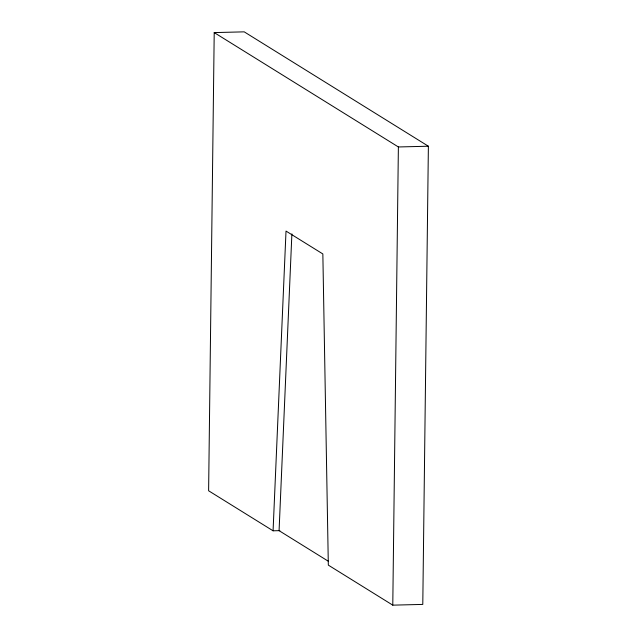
<?xml version="1.0" encoding="UTF-8"?>
<svg xmlns="http://www.w3.org/2000/svg" width="637" height="637" viewBox="0 0 637 637"><rect width="100%" height="100%" fill="white"/><g stroke="black" fill="none" stroke-linecap="round" stroke-linejoin="round"><path stroke-width="0.96" d="M273.074 530.804L286.013 231.072L322.848 253.948L328.326 565.123L392.782 605.15L422.785 604.409L428.382 146.223L244.218 31.85L214.215 32.591L208.618 490.777L273.074 530.804L279.85 530.637M392.782 605.15L398.38 146.964L214.215 32.591M291.889 233.898L279.078 530.661L328.469 561.332M398.38 146.964L428.382 146.223"/></g></svg>
